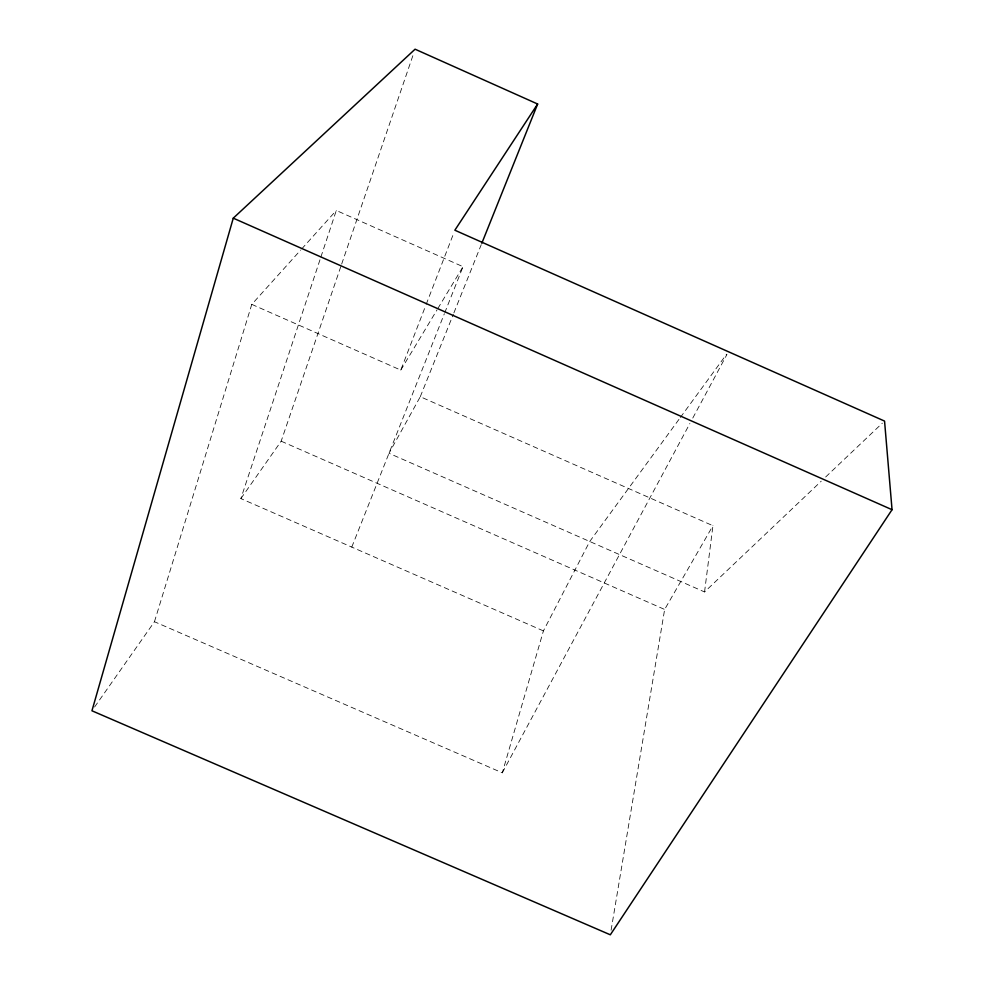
<?xml version="1.0" encoding="UTF-8"?>
<svg xmlns="http://www.w3.org/2000/svg" width="984" height="984" viewBox="0 0 984 984"><rect width="100%" height="100%" fill="white"/><g stroke="black" fill="none" stroke-linecap="round" stroke-linejoin="round"><path stroke-width="0.74" stroke-dasharray="4.92 3.69" d="M704.556 591.95L712.945 525.702L420.279 396.712L389 453.292L704.556 591.95L821.222 481.201M611.089 930.261L664.643 609.453L712.945 525.702M94.587 707.016L154.451 621.728L502.307 772.821L543.414 630.904L589.723 541.495L679.464 418.704M154.451 621.728L251.781 304.376L300.661 250.084M543.414 630.904L240.871 498.593L320.403 258.497M320.882 257.045L336.307 210.478L463.021 266.689L444.94 312.272M240.871 498.593L281.166 441.189L341.177 265.52M341.669 264.069L413.587 53.554M251.781 304.376L400.771 370.095L425.605 305.864M426.158 304.437L453.759 233.073M351.78 547.092L444.374 313.699M420.279 396.712L453.329 314.302M453.895 312.875L481.238 244.684M502.307 772.821L689.882 423.477M692.785 418.065L726.955 354.424M400.771 370.095L437.019 309.886M437.806 308.57L463.021 266.689M680.375 417.462L726.598 354.203M301.682 248.952L336.307 210.478M825.662 476.982L882.341 423.182M281.166 441.189L664.643 609.453"/><path stroke-width="1.48" d="M233.269 218.165L91.955 710.78L610.326 934.8L892.045 509.7L884.554 421.078L454.854 230.219L537.645 104.021L415.076 49.2L233.269 218.165L892.045 509.7M481.816 243.257L537.645 104.021"/></g></svg>
